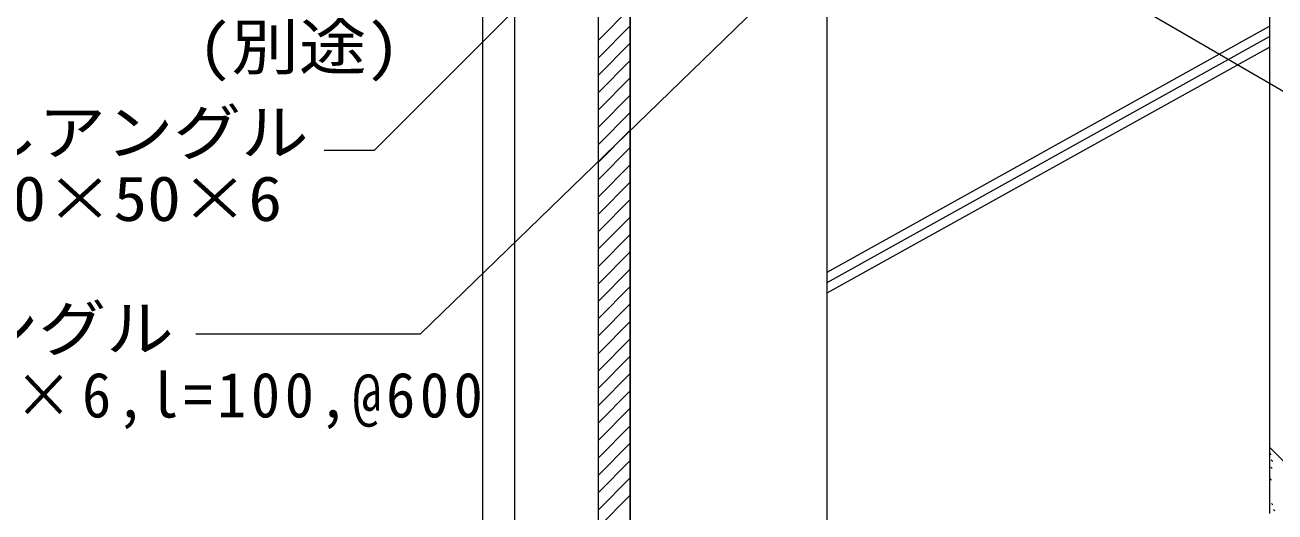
# Model space of a CAD drawing. Units: millimetres on the paper, enlarged 4 times, with parts at other scales. Extents: x -736 to 804, y -554 to 486.
# Drawn here: x 296 to 499.4, y -23.5 to 55.7 of the extents above; entities that cross this region are included whole.
import ezdxf
from ezdxf.enums import TextEntityAlignment as Align

# ---------------------------------------------------------------- set-up
doc = ezdxf.new("R2010")
doc.units = ezdxf.units.MM
doc.header["$LTSCALE"] = 4
for name, color, linetype, lineweight in [('0-0_メース', 2, 'Continuous', 18), ('0-1_躯体', 7, 'Continuous', 18), ('0-4_その他資材', 7, 'Continuous', 18), ('0-9_部材名・寸法', 7, 'Continuous', 18)]:
    doc.layers.add(name, color=color, linetype=linetype, lineweight=lineweight)
doc.styles.add('ＭＳ ゴシック', font='')
doc.styles.get('ＭＳ ゴシック').set_extended_font_data('MS Gothic')

msp = doc.modelspace()

# ---------------------------------------------------------------- linework, layer by layer
at = {"layer": '0-0_メース'}
for p, q in [((370.476, -251.191), (370.476, 156.214)), ((375.676, -251.191), (375.676, 156.214)), ((389.276, -251.191), (389.276, 156.214)), ((394.476, -251.191), (394.476, 156.214))]:
    msp.add_line(p, q, dxfattribs=at)
at = {"layer": '0-1_躯体', "color": 3}
for p, q in [((498.476, 155.414), (498.476, -23.786)), ((426.476, 15.466), (498.476, 55.467)), ((426.476, 13.769), (498.476, 53.77)), ((426.476, 12.075), (498.476, 52.074))]:
    msp.add_line(p, q, dxfattribs=at)
msp.add_lwpolyline([(426.476, -83.786), (426.476, 158.214), (495.676, 158.214)], dxfattribs=at)
at = {"layer": '0-4_その他資材'}
for p, q in [((389.276, -251.191), (389.276, 156.214)), ((394.477, 156.214), (394.477, -251.191)), ((389.276, 53.168), (394.477, 58.368)), ((389.276, 50.339), (394.477, 55.54)), ((389.276, 47.511), (394.477, 52.711)), ((389.276, 44.682), (394.477, 49.883)), ((389.276, 41.854), (394.477, 47.054)), ((389.276, 39.026), (394.477, 44.226)), ((389.276, 36.197), (394.477, 41.398)), ((389.276, 33.369), (394.477, 38.569)), ((389.276, 30.54), (394.477, 35.741)), ((389.276, 27.712), (394.477, 32.912)), ((389.276, 24.883), (394.477, 30.084)), ((389.276, 22.055), (394.477, 27.255)), ((389.276, 19.227), (394.477, 24.427)), ((389.276, 19.227), (394.477, 24.427)), ((389.276, 16.398), (394.477, 21.599)), ((389.276, 13.57), (394.477, 18.77)), ((389.276, 10.741), (394.477, 15.942)), ((389.276, 7.913), (394.477, 13.113)), ((389.276, 5.084), (394.477, 10.285)), ((389.276, 2.256), (394.477, 7.457)), ((389.276, -0.572), (394.477, 4.628)), ((389.276, -3.401), (394.477, 1.8)), ((389.276, -6.229), (394.477, -1.029)), ((389.276, -9.058), (394.477, -3.857)), ((389.276, -11.886), (394.477, -6.686)), ((389.276, -14.715), (394.477, -9.514)), ((389.276, -17.543), (394.477, -12.342)), ((498.51, -13.963), (498.731, -14.183)), ((389.276, -20.371), (394.477, -15.171)), ((498.657, -16.238), (498.877, -16.458)), ((498.731, -15.064), (499.024, -15.358)), ((389.276, -23.2), (394.477, -17.999)), ((498.584, -18.146), (498.804, -18.367)), ((389.276, -26.028), (394.477, -20.828)), ((498.804, -22.183), (499.024, -22.403)), ((499.097, -23.137), (499.318, -23.357))]:
    msp.add_line(p, q, dxfattribs=at)
at = {"layer": '0-4_その他資材', "color": 2}
for p, q in [((498.476, 155.414), (498.476, -12.986)), ((498.476, -12.986), (509.275, -23.786))]:
    msp.add_line(p, q, dxfattribs=at)
at = {"layer": '0-9_部材名・寸法'}
for p, q in [((352.878, 35.309), (403.128, 85.568)), ((458.37, 69.502), (518.985, 34.22)), ((360.366, 5.451), (424.921, 68.006)), ((344.695, 35.309), (352.878, 35.309)), ((323.799, 5.451), (360.366, 5.451))]:
    msp.add_line(p, q, dxfattribs=at)

# ---------------------------------------------------------------- texts
at = {"layer": '0-9_部材名・寸法', "style": 'ＭＳ ゴシック', "width": 1.1}
for s, p in [('(別途)', (324.087, 46.218)), ('通しアングル', (276.142, 32.337)), ('L-50×50×6', (277.477, 21.579)), ('ピースアングル ', (243.199, 0.451))]:
    msp.add_text(s, height=7.331, dxfattribs=at).set_placement(p, align=Align.BOTTOM_LEFT)
at = {"layer": '0-9_部材名・寸法', "insert": (250.323, -10.066), "char_height": 7.331, "attachment_point": 7, "style": 'ＭＳ ゴシック'}
msp.add_mtext('\\T1.16;\\W0.95;L-65×65×6,l=100,@600', dxfattribs=at)

doc.saveas('drawing.dxf')
